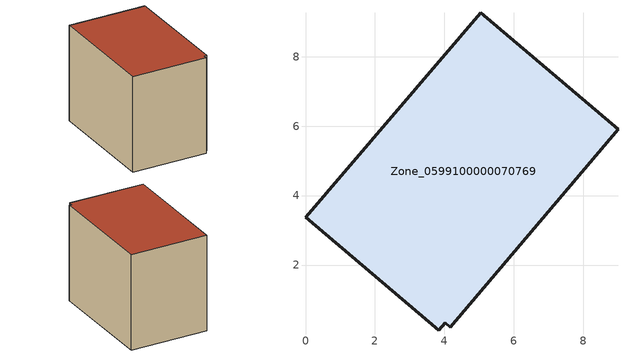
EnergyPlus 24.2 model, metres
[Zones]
Zone_0599100000070769
 floor ground (C_G): 4.03,0.34 3.84,0.13 0,3.38 5.05,9.26 9,5.91 4.17,0.21 z0
 wall outside (C_F): 9,5.91 5.05,9.26 0,3.38 3.84,0.13 4.03,0.34 4.17,0.21 9,5.91 z0:6.35
 roof outside (C_R): 4.17,0.21 9,5.91 5.05,9.26 0,3.38 3.84,0.13 4.03,0.34 z6.35
[BUILDING]
Pand.0599100000070769: North Axis=0; Terrain=City; Loads Convergence Tolerance Value=0.04; Temperature Convergence Tolerance Value=0.4; Solar Distribution=FullExterior; Maximum Number of Warmup Days=25; Minimum Number of Warmup Days=1
[Site:Location]
Rotterdam.The.Hague.AP_ZH_NLD Design_Conditions: Latitude=51.96; Longitude=4.45; Time Zone=1; Elevation=-4.5
[SITE:GROUNDTEMPERATURE:BUILDINGSURFACE]
18, 18, 18, 18, 18, 18, 18, 18, 18, 18, 18, 18
[MATERIAL] Thermal Absorptance=0.9; Solar Absorptance=0.7; Visible Absorptance=0.7
Name | Roughness | Thickness | Conductivity | Density | Specific Heat
G.TC.1946 | MediumSmooth | 0.15 | 1 | 540 | 1210
F.TC.1946 | Rough | 0.3 | 0.857143 | 1920 | 840
R.TC.1946 | MediumRough | 0.2 | 0.909091 | 1500 | 1000
[CONSTRUCTION]
C_G: G.TC.1946
C_F: F.TC.1946
C_R: R.TC.1946
[ZONE]
Zone_0599100000070769: Type=1; Multiplier=1; Ceiling Height=Autocalculate; Volume=Autocalculate; Floor Area=autocalculate; Part of Total Floor Area=Yes
[ZONEINFILTRATION:DESIGNFLOWRATE]
Infil_Zone_0599100000070769: Zone or ZoneList or Space or SpaceList=Zone_0599100000070769; Schedule=AlwaysOn; Design Flow Rate Calculation Method=Flow/Area; Flow Rate per Floor Area=0.003; Constant Term Coefficient=1; Temperature Term Coefficient=0; Velocity Term Coefficient=0; Velocity Squared Term Coefficient=0
[HVACTEMPLATE:ZONE:IDEALLOADSAIRSYSTEM]
Zone_0599100000070769: Maximum Heating Supply Air Temperature=50; Minimum Cooling Supply Air Temperature=13; Maximum Heating Supply Air Humidity Ratio=0.0156; Minimum Cooling Supply Air Humidity Ratio=0.0077; Heating Limit=NoLimit; Cooling Limit=NoLimit; Dehumidification Control Type=ConstantSensibleHeatRatio; Cooling Sensible Heat Ratio=0.7; Dehumidification Setpoint=60; Humidification Control Type=None; Humidification Setpoint=30; Outdoor Air Method=None; Outdoor Air Flow Rate per Person=0.00944; Outdoor Air Flow Rate per Zone Floor Area=0; Outdoor Air Flow Rate per Zone=0; Demand Controlled Ventilation Type=None; Outdoor Air Economizer Type=NoEconomizer; Heat Recovery Type=None; Sensible Heat Recovery Effectiveness=0.7; Latent Heat Recovery Effectiveness=0.65
[ZONECONTROL:THERMOSTAT]
ThermostatControl_Zone_0599100000070769: Zone or ZoneList=Zone_0599100000070769; Control Type Schedule=DualSetpointControlType; Control 1=Thermostat_Zone_0599100000070769; Temperature Difference Between Cutout And Setpoint=0
[THERMOSTATSETPOINT:DUALSETPOINT]
Thermostat_Zone_0599100000070769: Heating Setpoint Temperature Schedule=HeatingSetpoint_Zone_0599100000070769; Cooling Setpoint Temperature Schedule=CoolingSetpoint_Zone_0599100000070769
[SCHEDULE:COMPACT]
HeatingSetpoint_Zone_0599100000070769: Through: 12/31, For: AllDays, Until: 24:00, 21
CoolingSetpoint_Zone_0599100000070769: Through: 12/31, For: AllDays, Until: 24:00, 24
DualSetpointControlType: Through: 12/31, For: AllDays, Until: 24:00, 4
AlwaysOn: Through: 12/31, For: AllDays, Until: 24:00, 1
